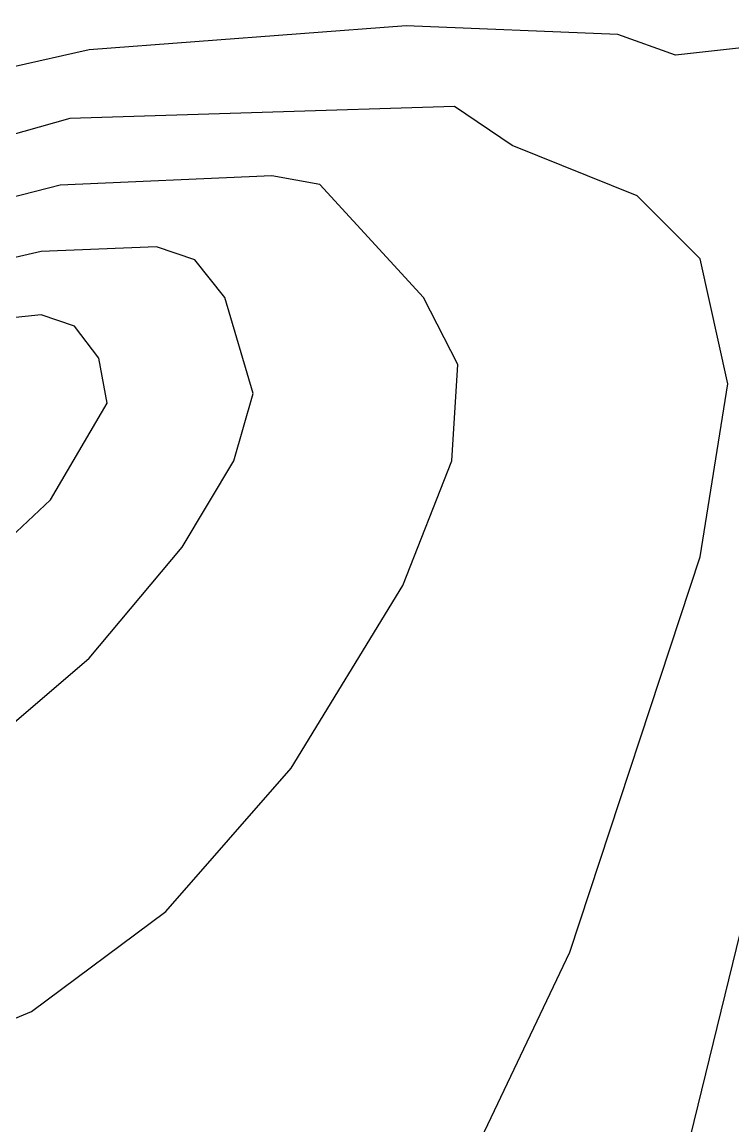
# Model space of a CAD drawing. Header units: inches. Extents: x 2608994 to 2618701, y 1261813 to 1271655.
# Drawn here: x 2617534 to 2617622.8, y 1264235.6 to 1264373.5 of the extents above; entities that cross this region are included whole.
import ezdxf

# ---------------------------------------------------------------- set-up
doc = ezdxf.new("R2010")
doc.units = ezdxf.units.IN
doc.header["$MEASUREMENT"] = 0

msp = doc.modelspace()

# ---------------------------------------------------------------- linework, layer by layer
for points, elevation in [([(2617615.51, 1264226.32), (2617642.52, 1264336.72), (2617660.06, 1264389.52), (2617653.95, 1264385.92), (2617652, 1264381.12), (2617648, 1264377.04), (2617633.6, 1264371.34), (2617615.6, 1264369.36), (2617608.4, 1264371.93), (2617582, 1264373.03), (2617542.4, 1264370.03), (2617532.8, 1264367.87)], 260), ([(2617581.94, 1264214.32), (2617602.4, 1264257.34), (2617618.67, 1264306.72), (2617622.14, 1264328.32), (2617618.68, 1264343.92), (2617610.8, 1264351.8), (2617595.2, 1264358.1), (2617588, 1264362.94), (2617540, 1264361.47), (2617530.4, 1264358.76), (2617518.4, 1264351.94), (2617506.22, 1264340.32), (2617493.44, 1264316.32), (2617461.72, 1264291.12), (2617454.14, 1264282.72), (2617450.34, 1264274.32), (2617450.19, 1264252.72), (2617445.46, 1264225.12)], 259), ([(2617516, 1264241.93), (2617535.2, 1264249.95), (2617552, 1264262.42), (2617567.63, 1264280.32), (2617581.55, 1264303.12), (2617587.69, 1264318.72), (2617588.45, 1264330.72), (2617584.13, 1264339.12), (2617571.2, 1264353.21), (2617565.2, 1264354.29), (2617538.8, 1264353.13), (2617529.2, 1264350.67)], 258), ([(2617504, 1264272.09), (2617518.4, 1264277.35), (2617531.6, 1264284.79), (2617542.4, 1264294.06), (2617554.04, 1264307.92), (2617560.48, 1264318.72), (2617562.89, 1264327.12), (2617559.35, 1264339.12), (2617555.6, 1264343.81), (2617550.8, 1264345.44), (2617536.4, 1264344.84), (2617526.8, 1264342.64), (2617518.4, 1264338.65), (2617510, 1264331.98), (2617498.72, 1264316.32), (2617478.49, 1264297.12), (2617475.4, 1264291.12), (2617473.65, 1264282.72), (2617474, 1264276.84), (2617476.4, 1264273.52), (2617487.2, 1264269.86), (2617504, 1264272.09)], 257), ([(2617502.8, 1264290.18), (2617522, 1264299.19), (2617537.6, 1264313.83), (2617544.67, 1264325.92), (2617543.6, 1264331.52), (2617540.59, 1264335.52), (2617536.4, 1264336.92), (2617529.2, 1264336.2), (2617514.8, 1264331.05), (2617508.8, 1264326.53), (2617501.35, 1264316.32), (2617490.94, 1264306.72), (2617485.71, 1264297.12), (2617484.86, 1264292.32), (2617486, 1264289.93), (2617492, 1264288.3), (2617502.8, 1264290.18)], 256)]:
    msp.add_lwpolyline(points, dxfattribs=dict(elevation=elevation))

doc.saveas('drawing.dxf')
